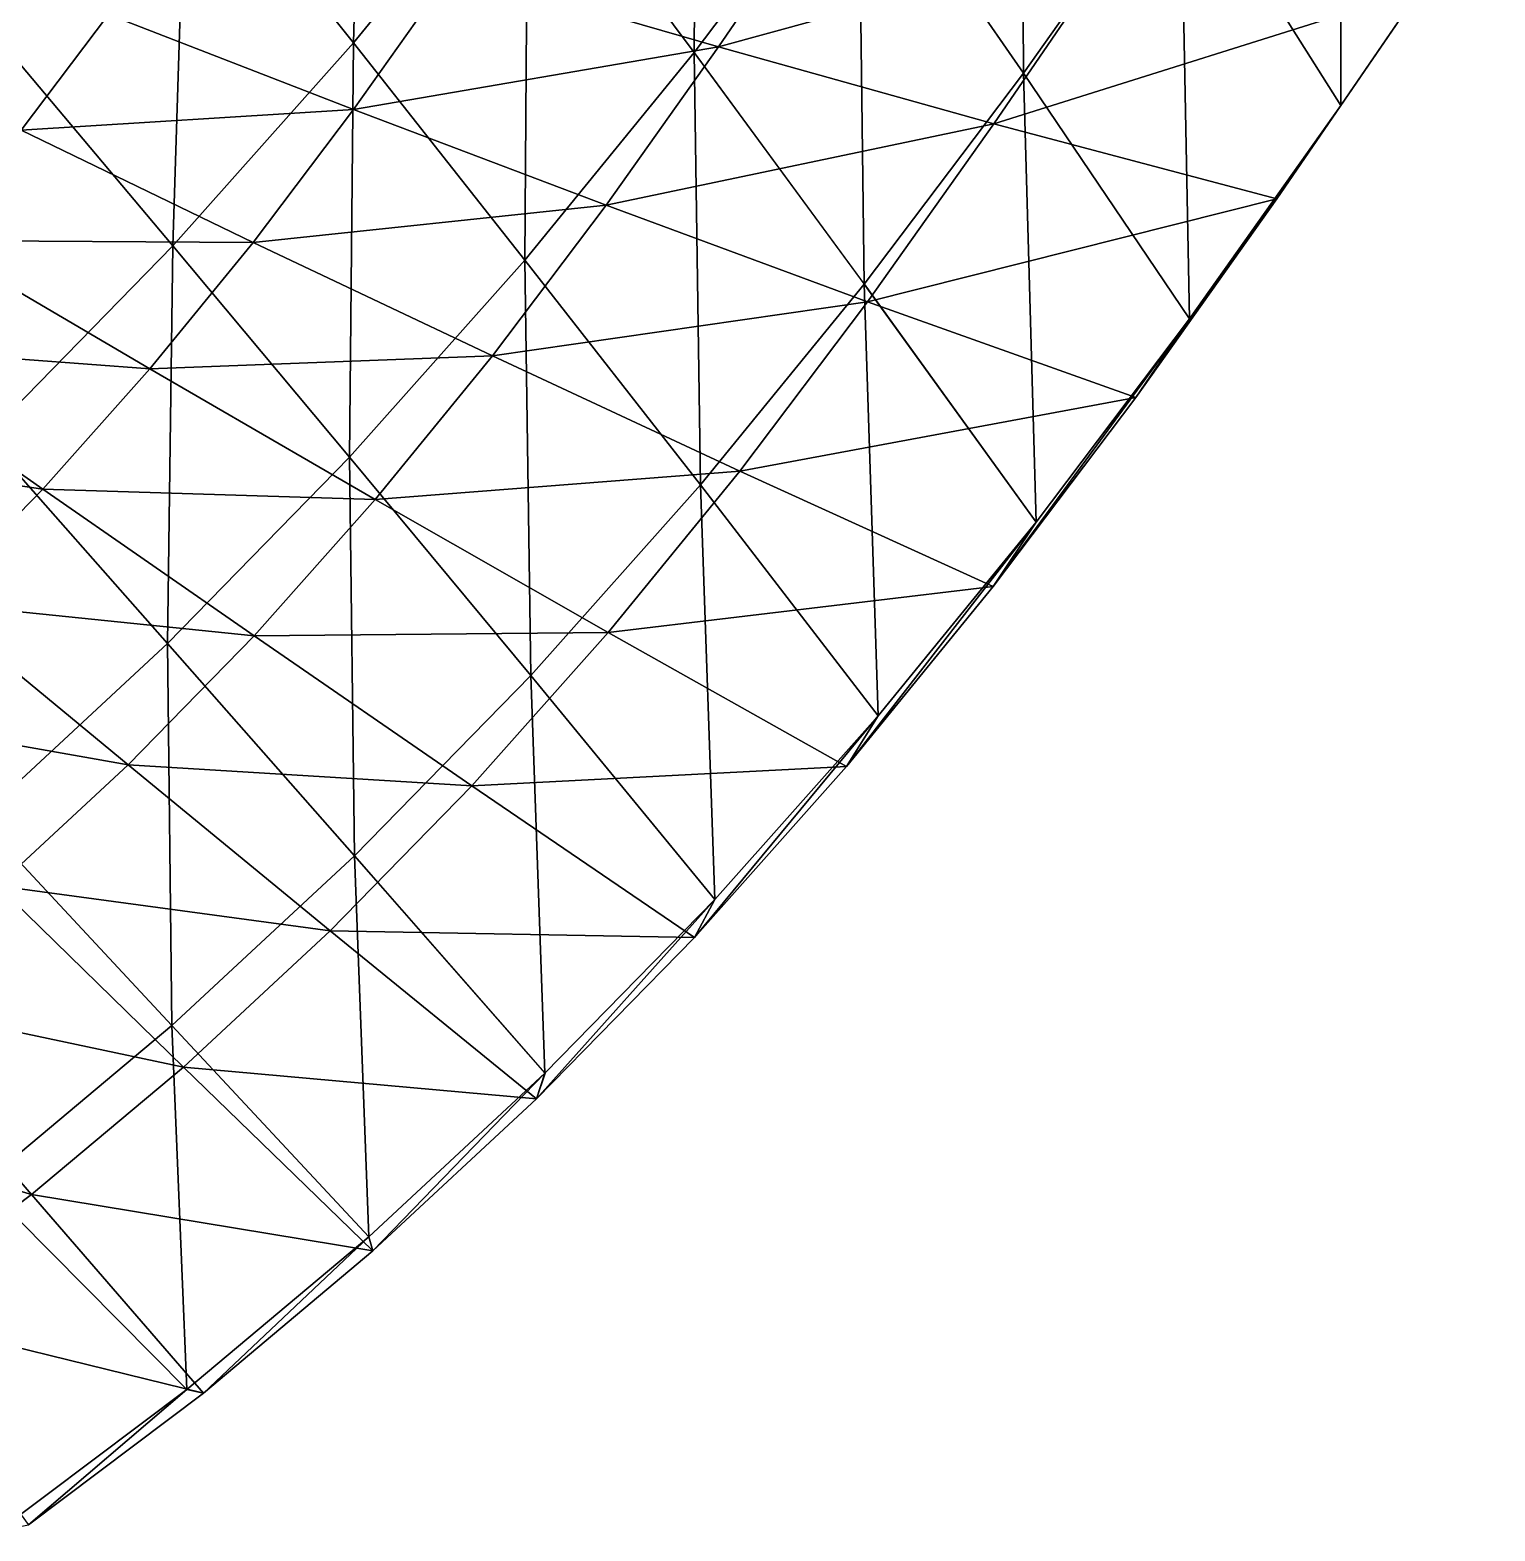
# Model space of a CAD drawing. Header units: metres. Extents: x -232 to 179, y -162 to 161.
# Drawn here: x 130.44 to 162.18, y -147.2 to -114.68 of the extents above; entities that cross this region are included whole.
import ezdxf

# ---------------------------------------------------------------- set-up
doc = ezdxf.new("R2010")
doc.units = ezdxf.units.M

msp = doc.modelspace()

# ---------------------------------------------------------------- linework, layer by layer
for points in [[(137.44601, -114.959946, -581.64044), (137.6885, -105.650665, -591.13904), (133.81313, -110.40111, -591.7424), (133.81323, -110.40101, -591.74225)], [(137.6885, -105.650665, -591.13904), (137.44601, -114.959946, -581.64044), (141.22087, -110.33272, -581.0528), (141.22098, -110.33262, -581.0527)], [(144.82442, -115.16967, -570.5364), (144.8893, -105.47175, -580.27075), (141.22087, -110.33272, -581.0528), (141.22098, -110.33262, -581.0527)], [(144.8893, -105.47175, -580.27075), (144.82442, -115.16967, -570.5364), (148.3872, -110.448654, -569.7768), (148.38731, -110.448555, -569.7767)], [(151.96092, -115.6129, -558.8039), (151.90297, -105.49004, -568.8535), (148.3872, -110.448654, -569.7768), (148.38731, -110.448555, -569.7767)], [(151.90297, -105.49004, -568.8535), (151.96092, -115.6129, -558.8039), (155.36392, -110.81331, -557.9102), (155.36403, -110.81321, -557.9101)], [(130.24739, -105.96967, -601.4569), (129.79839, -114.91222, -592.12976), (133.81313, -110.40111, -591.7424), (133.81323, -110.40101, -591.74225)], [(158.83888, -116.31334, -546.4952), (158.82986, -105.75446, -556.90125), (155.36392, -110.81331, -557.9102), (155.36403, -110.81321, -557.9101)], [(158.82986, -105.75446, -556.90125), (158.83888, -116.31334, -546.4952), (162.17908, -111.43802, -545.5228), (162.17918, -111.43792, -545.5227)], [(133.5354, -119.35405, -582.01776), (133.81313, -110.40111, -591.7424), (129.79839, -114.91222, -592.12976), (129.7985, -114.91212, -592.12964)], [(133.81313, -110.40111, -591.7424), (133.5354, -119.35405, -582.01776), (137.44601, -114.959946, -581.64044), (137.44612, -114.95985, -581.6403)], [(141.15823, -119.66368, -571.10706), (141.22087, -110.33272, -581.0528), (137.44601, -114.959946, -581.64044), (137.44612, -114.95985, -581.6403)], [(141.22087, -110.33272, -581.0528), (141.15823, -119.66368, -571.10706), (144.82442, -115.16967, -570.5364), (144.82452, -115.16957, -570.53625)], [(148.51239, -120.18251, -559.53906), (148.3872, -110.448654, -569.7768), (144.82442, -115.16967, -570.5364), (144.82452, -115.16957, -570.53625)], [(148.3872, -110.448654, -569.7768), (148.51239, -120.18251, -559.53906), (151.96092, -115.6129, -558.8039), (151.96103, -115.6128, -558.8038)], [(155.55936, -120.9388, -547.35645), (155.36392, -110.81331, -557.9102), (151.96092, -115.6129, -558.8039), (151.96103, -115.6128, -558.8038)], [(155.36392, -110.81331, -557.9102), (155.55936, -120.9388, -547.35645), (158.83888, -116.31334, -546.4952), (158.83899, -116.31324, -546.49506)], [(139.59238, -113.374245, -533.92694), (147.8324, -111.42641, -534.7962), (145.35458, -115.04302, -535.5175), (145.35469, -115.04292, -535.5174)], [(154.10455, -112.648315, -536.5121), (145.35458, -115.04302, -535.5175), (147.8324, -111.42641, -534.7962), (147.8325, -111.42631, -534.7961)], [(157.45032, -118.33914, -539.426), (162.17908, -111.43802, -545.5228), (158.83888, -116.31334, -546.4952), (158.83899, -116.31324, -546.49506)], [(162.17908, -111.43802, -545.5228), (157.45032, -118.33914, -539.426), (160.55661, -113.80521, -538.5217), (160.55672, -113.80511, -538.5216)], [(145.35458, -115.04302, -535.5175), (154.10455, -112.648315, -536.5121), (151.31978, -116.71296, -537.32275), (151.31989, -116.71286, -537.32263)], [(160.55661, -113.80521, -538.5217), (151.31978, -116.71296, -537.32275), (154.10455, -112.648315, -536.5121), (154.10466, -112.64822, -536.51196)], [(132.13824, -114.34063, -533.02734), (139.59238, -113.374245, -533.92694), (137.44699, -116.4001, -534.49036), (137.4471, -116.4, -534.49023)], [(145.35458, -115.04302, -535.5175), (137.44699, -116.4001, -534.49036), (139.59238, -113.374245, -533.92694), (139.59248, -113.374146, -533.9268)], [(151.31978, -116.71296, -537.32275), (160.55661, -113.80521, -538.5217), (157.45032, -118.33914, -539.426), (157.45042, -118.33904, -539.4259)], [(125.34682, -114.44794, -532.1013), (132.13824, -114.34063, -533.02734), (130.24277, -116.85231, -533.4314), (130.24287, -116.85221, -533.4313)], [(137.44699, -116.4001, -534.49036), (130.24277, -116.85231, -533.4314), (132.13824, -114.34063, -533.02734), (132.13835, -114.34053, -533.0272)], [(129.79839, -114.91222, -592.12976), (129.47614, -123.5099, -582.1747), (133.5354, -119.35405, -582.01776), (133.5355, -119.35395, -582.01764)], [(137.36023, -123.93126, -571.4736), (137.44601, -114.959946, -581.64044), (133.5354, -119.35405, -582.01776), (133.5355, -119.35395, -582.01764)], [(137.44601, -114.959946, -581.64044), (137.36023, -123.93126, -571.4736), (141.15823, -119.66368, -571.10706), (141.15834, -119.66358, -571.10693)], [(137.44699, -116.4001, -534.49036), (145.35458, -115.04302, -535.5175), (142.92174, -118.47429, -536.1564), (142.92184, -118.47419, -536.15625)], [(151.31978, -116.71296, -537.32275), (142.92174, -118.47429, -536.1564), (145.35458, -115.04302, -535.5175), (145.35469, -115.04292, -535.5174)], [(144.96378, -124.532394, -560.0915), (144.82442, -115.16967, -570.5364), (141.15823, -119.66368, -571.10706), (141.15834, -119.66358, -571.10693)], [(144.82442, -115.16967, -570.5364), (144.96378, -124.532394, -560.0915), (148.51239, -120.18251, -559.53906), (148.5125, -120.18241, -559.53894)], [(152.23593, -125.34262, -548.06494), (151.96092, -115.6129, -558.8039), (148.51239, -120.18251, -559.53906), (148.5125, -120.18241, -559.53894)], [(151.96092, -115.6129, -558.8039), (152.23593, -125.34262, -548.06494), (155.55936, -120.9388, -547.35645), (155.55946, -120.9387, -547.3563)], [(130.24277, -116.85231, -533.4314), (137.44699, -116.4001, -534.49036), (135.27289, -119.28096, -534.95386), (135.273, -119.28086, -534.95374)], [(142.92174, -118.47429, -536.1564), (135.27289, -119.28096, -534.95386), (137.44699, -116.4001, -534.49036), (137.4471, -116.4, -534.49023)], [(154.4004, -122.640724, -540.2269), (158.83888, -116.31334, -546.4952), (155.55936, -120.9388, -547.35645), (155.55946, -120.9387, -547.3563)], [(158.83888, -116.31334, -546.4952), (154.4004, -122.640724, -540.2269), (157.45032, -118.33914, -539.426), (157.45042, -118.33904, -539.4259)], [(142.92174, -118.47429, -536.1564), (151.31978, -116.71296, -537.32275), (148.58556, -120.5693, -538.0408), (148.58566, -120.5692, -538.04065)], [(157.45032, -118.33914, -539.426), (148.58556, -120.5693, -538.0408), (151.31978, -116.71296, -537.32275), (151.31989, -116.71286, -537.32263)], [(135.27289, -119.28096, -534.95386), (128.2923, -119.2432, -533.73505), (130.24277, -116.85231, -533.4314), (130.24287, -116.85221, -533.4313)], [(148.58556, -120.5693, -538.0408), (157.45032, -118.33914, -539.426), (154.4004, -122.640724, -540.2269), (154.40051, -122.640625, -540.2268)], [(135.27289, -119.28096, -534.95386), (142.92174, -118.47429, -536.1564), (140.45634, -121.74115, -536.682), (140.45645, -121.74105, -536.6819)], [(148.58556, -120.5693, -538.0408), (140.45634, -121.74115, -536.682), (142.92174, -118.47429, -536.1564), (142.92184, -118.47419, -536.15625)], [(133.0357, -122.0233, -535.3021), (126.271675, -121.51365, -533.93005), (128.2923, -119.2432, -533.73505), (128.2924, -119.2431, -533.7349)], [(128.2923, -119.2432, -533.73505), (135.27289, -119.28096, -534.95386), (133.0357, -122.0233, -535.3021), (133.03581, -122.0232, -535.302)], [(140.45634, -121.74115, -536.682), (133.0357, -122.0233, -535.3021), (135.27289, -119.28096, -534.95386), (135.273, -119.28086, -534.95374)], [(133.41783, -127.96746, -571.626), (133.5354, -119.35405, -582.01776), (129.47614, -123.5099, -582.1747), (129.47624, -123.5098, -582.17456)], [(133.5354, -119.35405, -582.01776), (133.41783, -127.96746, -571.626), (137.36023, -123.93126, -571.4736), (137.36034, -123.93116, -571.47345)], [(141.28757, -128.66312, -560.4462), (141.15823, -119.66368, -571.10706), (137.36023, -123.93126, -571.4736), (137.36034, -123.93116, -571.47345)], [(141.15823, -119.66368, -571.10706), (141.28757, -128.66312, -560.4462), (144.96378, -124.532394, -560.0915), (144.96388, -124.532295, -560.0914)], [(148.81607, -129.53468, -548.5973), (148.51239, -120.18251, -559.53906), (144.96378, -124.532394, -560.0915), (144.96388, -124.532295, -560.0914)], [(148.51239, -120.18251, -559.53906), (148.81607, -129.53468, -548.5973), (152.23593, -125.34262, -548.06494), (152.23604, -125.34252, -548.0648)], [(140.45634, -121.74115, -536.682), (148.58556, -120.5693, -538.0408), (145.81474, -124.24086, -538.6315), (145.81485, -124.24076, -538.63135)], [(154.4004, -122.640724, -540.2269), (145.81474, -124.24086, -538.6315), (148.58556, -120.5693, -538.0408), (148.58566, -120.5692, -538.04065)], [(151.3097, -126.73618, -540.88586), (155.55936, -120.9388, -547.35645), (152.23593, -125.34262, -548.06494), (152.23604, -125.34252, -548.0648)], [(155.55936, -120.9388, -547.35645), (151.3097, -126.73618, -540.88586), (154.4004, -122.640724, -540.2269), (154.40051, -122.640625, -540.2268)], [(130.71808, -124.627464, -535.52576), (124.17424, -123.66099, -534.0111), (126.271675, -121.51365, -533.93005), (126.271774, -121.51355, -533.92993)], [(126.271675, -121.51365, -533.93005), (133.0357, -122.0233, -535.3021), (130.71808, -124.627464, -535.52576), (130.71819, -124.627365, -535.52563)], [(133.0357, -122.0233, -535.3021), (140.45634, -121.74115, -536.682), (137.9194, -124.850914, -537.0769), (137.91951, -124.850815, -537.0768)], [(145.81474, -124.24086, -538.6315), (137.9194, -124.850914, -537.0769), (140.45634, -121.74115, -536.682), (140.45645, -121.74105, -536.6819)], [(137.9194, -124.850914, -537.0769), (130.71808, -124.627464, -535.52576), (133.0357, -122.0233, -535.3021), (133.03581, -122.0232, -535.302)], [(145.81474, -124.24086, -538.6315), (154.4004, -122.640724, -540.2269), (151.3097, -126.73618, -540.88586), (151.3098, -126.736084, -540.88574)], [(129.47614, -123.5099, -582.1747), (129.32816, -131.76418, -571.558), (133.41783, -127.96746, -571.626), (133.41794, -127.96736, -571.62585)], [(124.17424, -123.66099, -534.0111), (130.71808, -124.627464, -535.52576), (128.31235, -127.09044, -535.6188), (128.31245, -127.09034, -535.61865)], [(137.4716, -132.56987, -560.59375), (137.36023, -123.93126, -571.4736), (133.41783, -127.96746, -571.626), (133.41794, -127.96736, -571.62585)], [(137.36023, -123.93126, -571.4736), (137.4716, -132.56987, -560.59375), (141.28757, -128.66312, -560.4462), (141.28767, -128.66301, -560.4461)], [(137.9194, -124.850914, -537.0769), (145.81474, -124.24086, -538.6315), (142.96353, -127.73586, -539.0753), (142.96364, -127.73576, -539.0752)], [(145.27322, -133.51555, -548.9392), (144.96378, -124.532394, -560.0915), (141.28757, -128.66312, -560.4462), (141.28767, -128.66301, -560.4461)], [(151.3097, -126.73618, -540.88586), (142.96353, -127.73586, -539.0753), (145.81474, -124.24086, -538.6315), (145.81485, -124.24076, -538.63135)], [(144.96378, -124.532394, -560.0915), (145.27322, -133.51555, -548.9392), (148.81607, -129.53468, -548.5973), (148.81618, -129.53458, -548.59717)], [(135.29126, -127.804, -537.3305), (128.31235, -127.09044, -535.6188), (130.71808, -124.627464, -535.52576), (130.71819, -124.627365, -535.52563)], [(130.71808, -124.627464, -535.52576), (137.9194, -124.850914, -537.0769), (135.29126, -127.804, -537.3305), (135.29137, -127.8039, -537.3304)], [(142.96353, -127.73586, -539.0753), (135.29126, -127.804, -537.3305), (137.9194, -124.850914, -537.0769), (137.91951, -124.850815, -537.0768)], [(148.12929, -130.63472, -541.3809), (152.23593, -125.34262, -548.06494), (148.81607, -129.53468, -548.5973), (148.81618, -129.53458, -548.59717)], [(152.23593, -125.34262, -548.06494), (148.12929, -130.63472, -541.3809), (151.3097, -126.73618, -540.88586), (151.3098, -126.736084, -540.88574)], [(142.96353, -127.73586, -539.0753), (151.3097, -126.73618, -540.88586), (148.12929, -130.63472, -541.3809), (148.1294, -130.63461, -541.3808)], [(132.56319, -130.59698, -537.436), (125.81675, -129.40729, -535.5773), (128.31235, -127.09044, -535.6188), (128.31245, -127.09034, -535.61865)], [(128.31235, -127.09044, -535.6188), (135.29126, -127.804, -537.3305), (132.56319, -130.59698, -537.436), (132.5633, -130.59688, -537.43585)], [(135.29126, -127.804, -537.3305), (142.96353, -127.73586, -539.0753), (140.00981, -131.0548, -539.36035), (140.00992, -131.05469, -539.3602)], [(148.12929, -130.63472, -541.3809), (140.00981, -131.0548, -539.36035), (142.96353, -127.73586, -539.0753), (142.96364, -127.73576, -539.0752)], [(133.51309, -136.24483, -560.52795), (133.41783, -127.96746, -571.626), (129.32816, -131.76418, -571.558), (129.32826, -131.76407, -571.55786)], [(140.00981, -131.0548, -539.36035), (132.56319, -130.59698, -537.436), (135.29126, -127.804, -537.3305), (135.29137, -127.8039, -537.3304)], [(133.41783, -127.96746, -571.626), (133.51309, -136.24483, -560.52795), (137.4716, -132.56987, -560.59375), (137.47171, -132.56976, -560.5936)], [(141.5957, -137.28058, -549.0813), (141.28757, -128.66312, -560.4462), (137.4716, -132.56987, -560.59375), (137.47171, -132.56976, -560.5936)], [(141.28757, -128.66312, -560.4462), (141.5957, -137.28058, -549.0813), (145.27322, -133.51555, -548.9392), (145.27333, -133.51544, -548.9391)], [(125.81675, -129.40729, -535.5773), (132.56319, -130.59698, -537.436), (129.73322, -133.22424, -537.3889), (129.73332, -133.22414, -537.3888)], [(144.83453, -134.33682, -541.69885), (148.81607, -129.53468, -548.5973), (145.27322, -133.51555, -548.9392), (145.27333, -133.51544, -548.9391)], [(148.81607, -129.53468, -548.5973), (144.83453, -134.33682, -541.69885), (148.12929, -130.63472, -541.3809), (148.1294, -130.63461, -541.3808)], [(136.94379, -134.19376, -539.4789), (129.73322, -133.22424, -537.3889), (132.56319, -130.59698, -537.436), (132.5633, -130.59688, -537.43585)], [(132.56319, -130.59698, -537.436), (140.00981, -131.0548, -539.36035), (136.94379, -134.19376, -539.4789), (136.9439, -134.19365, -539.47876)], [(140.00981, -131.0548, -539.36035), (148.12929, -130.63472, -541.3809), (144.83453, -134.33682, -541.69885), (144.83464, -134.33672, -541.6987)], [(144.83453, -134.33682, -541.69885), (136.94379, -134.19376, -539.4789), (140.00981, -131.0548, -539.36035), (140.00992, -131.05469, -539.3602)], [(129.32816, -131.76418, -571.558), (129.41545, -139.67847, -560.24524), (133.51309, -136.24483, -560.52795), (133.5132, -136.24472, -560.52783)], [(137.7808, -140.8222, -549.01794), (137.4716, -132.56987, -560.59375), (133.51309, -136.24483, -560.52795), (133.5132, -136.24472, -560.52783)], [(137.4716, -132.56987, -560.59375), (137.7808, -140.8222, -549.01794), (141.5957, -137.28058, -549.0813), (141.59581, -137.28047, -549.0812)], [(133.76323, -137.14648, -539.426), (126.80377, -135.67899, -537.18677), (129.73322, -133.22424, -537.3889), (129.73332, -133.22414, -537.3888)], [(129.73322, -133.22424, -537.3889), (136.94379, -134.19376, -539.4789), (133.76323, -137.14648, -539.426), (133.76334, -137.14638, -539.4259)], [(141.41452, -137.83823, -541.83105), (145.27322, -133.51555, -548.9392), (141.5957, -137.28058, -549.0813), (141.59581, -137.28047, -549.0812)], [(145.27322, -133.51555, -548.9392), (141.41452, -137.83823, -541.83105), (144.83453, -134.33682, -541.69885), (144.83464, -134.33672, -541.6987)], [(141.41452, -137.83823, -541.83105), (133.76323, -137.14648, -539.426), (136.94379, -134.19376, -539.4789), (136.9439, -134.19365, -539.47876)], [(136.94379, -134.19376, -539.4789), (144.83453, -134.33682, -541.69885), (141.41452, -137.83823, -541.83105), (141.41463, -137.83812, -541.83093)], [(130.47089, -139.90533, -539.19885), (123.780334, -137.95378, -536.8283), (126.80377, -135.67899, -537.18677), (126.80387, -135.67888, -537.18665)], [(126.80377, -135.67899, -537.18677), (133.76323, -137.14648, -539.426), (130.47089, -139.90533, -539.19885), (130.471, -139.90523, -539.1987)], [(133.83182, -144.13127, -548.7455), (133.51309, -136.24483, -560.52795), (129.41545, -139.67847, -560.24524), (129.41556, -139.67836, -560.2451)], [(133.51309, -136.24483, -560.52795), (133.83182, -144.13127, -548.7455), (137.7808, -140.8222, -549.01794), (137.78091, -140.8221, -549.0178)], [(137.86674, -141.13187, -541.7721), (130.47089, -139.90533, -539.19885), (133.76323, -137.14648, -539.426), (133.76334, -137.14638, -539.4259)], [(133.76323, -137.14648, -539.426), (141.41452, -137.83823, -541.83105), (137.86674, -141.13187, -541.7721), (137.86685, -141.13176, -541.772)], [(137.86674, -141.13187, -541.7721), (141.5957, -137.28058, -549.0813), (137.7808, -140.8222, -549.01794), (137.78091, -140.8221, -549.0178)], [(141.5957, -137.28058, -549.0813), (137.86674, -141.13187, -541.7721), (141.41452, -137.83823, -541.83105), (141.41463, -137.83812, -541.83093)], [(123.780334, -137.95378, -536.8283), (130.47089, -139.90533, -539.19885), (127.0729, -142.46191, -538.79596), (127.073, -142.4618, -538.79584)], [(129.41545, -139.67847, -560.24524), (129.75613, -147.19775, -548.2622), (133.83182, -144.13127, -548.7455), (133.83192, -144.13116, -548.74536)], [(134.19427, -144.20923, -541.5187), (127.0729, -142.46191, -538.79596), (130.47089, -139.90533, -539.19885), (130.471, -139.90523, -539.1987)], [(130.47089, -139.90533, -539.19885), (137.86674, -141.13187, -541.7721), (134.19427, -144.20923, -541.5187), (134.19438, -144.20912, -541.51855)], [(134.19427, -144.20923, -541.5187), (137.7808, -140.8222, -549.01794), (133.83182, -144.13127, -548.7455), (133.83192, -144.13116, -548.74536)], [(137.7808, -140.8222, -549.01794), (134.19427, -144.20923, -541.5187), (137.86674, -141.13187, -541.7721), (137.86685, -141.13176, -541.772)], [(127.0729, -142.46191, -538.79596), (134.19427, -144.20923, -541.5187), (130.40398, -147.061, -541.06934), (130.40408, -147.0609, -541.0692)], [(130.40398, -147.061, -541.06934), (133.83182, -144.13127, -548.7455), (129.75613, -147.19775, -548.2622), (129.75624, -147.19765, -548.2621)], [(133.83182, -144.13127, -548.7455), (130.40398, -147.061, -541.06934), (134.19427, -144.20923, -541.5187), (134.19438, -144.20912, -541.51855)]]:
    msp.add_3dface(points)

doc.saveas('drawing.dxf')
